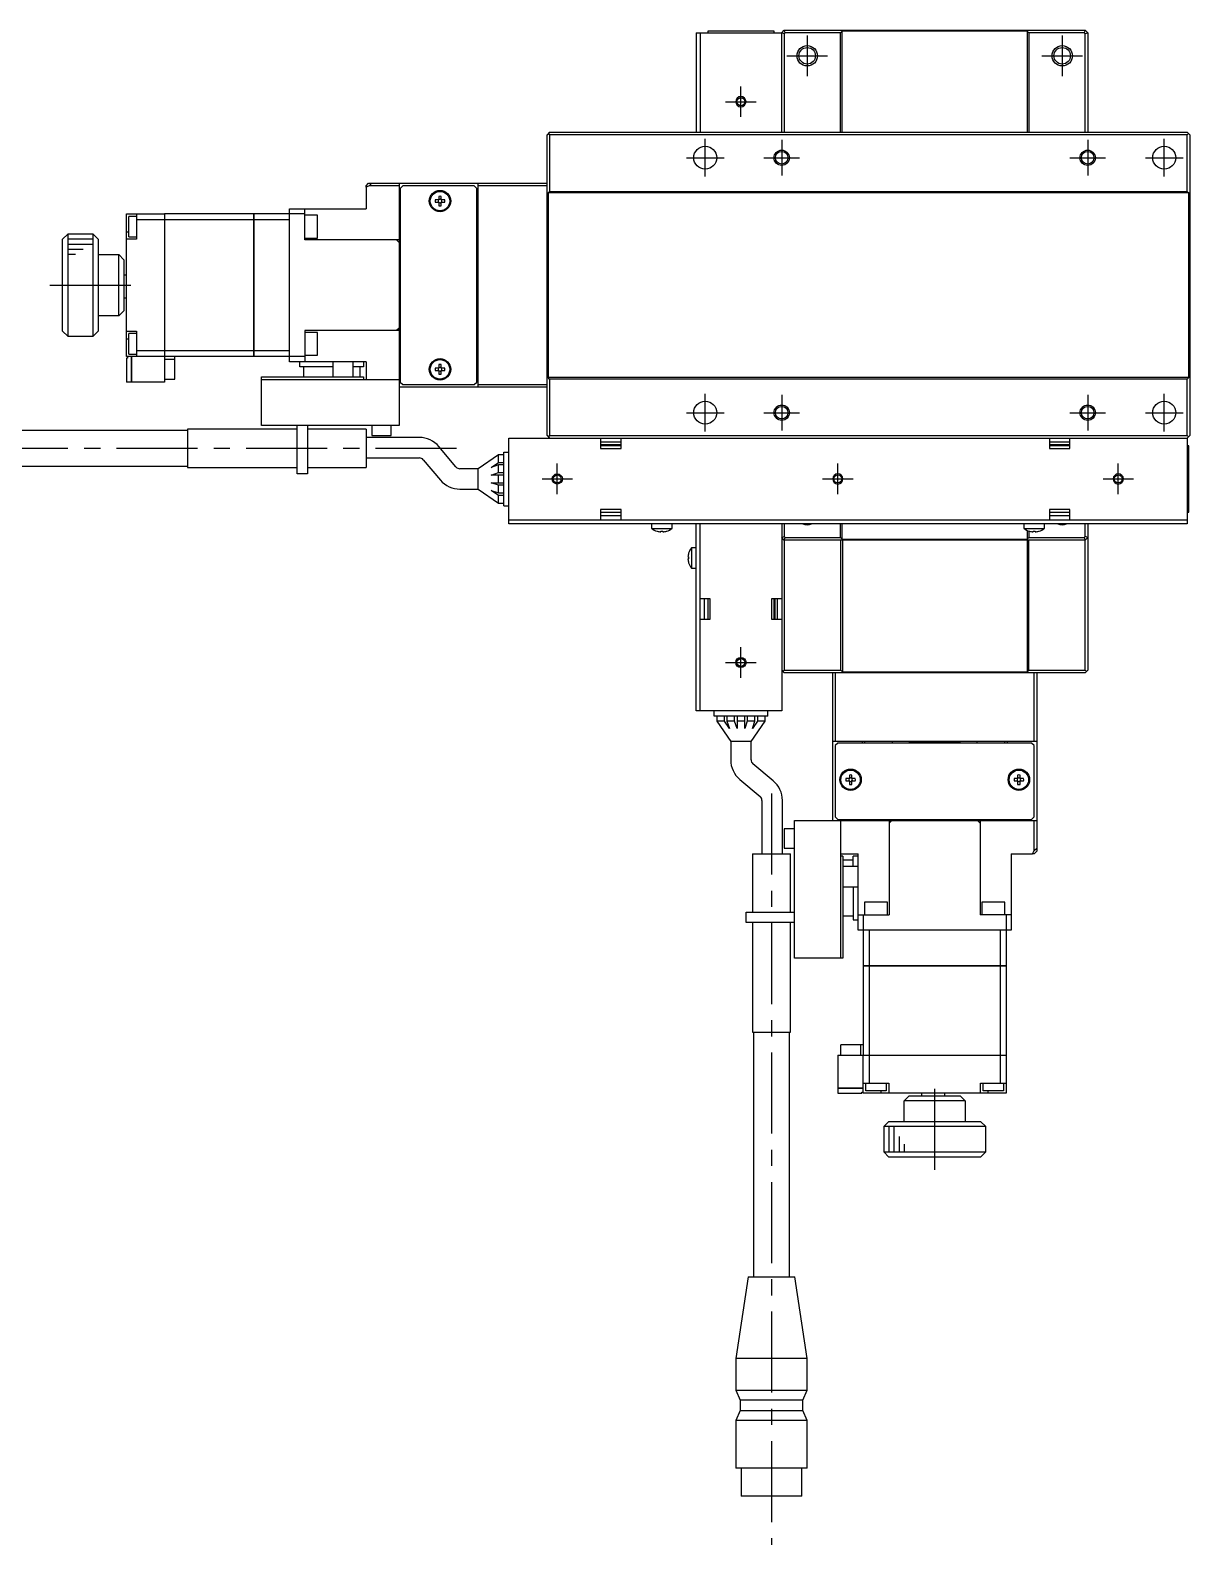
# Model space of a CAD drawing. Extents: x -2 to 850, y -8 to 499.
# Drawn here: x 623.1 to 850.4, y 79.8 to 376.9 of the extents above; entities that cross this region are included whole.
import ezdxf

# ---------------------------------------------------------------- set-up
doc = ezdxf.new("R2010")
doc.units = 0
doc.header["$LTSCALE"] = 0.5
doc.linetypes.add('CENTER', pattern=[50.8, 31.75, -6.35, 6.35, -6.35])
for name, color, linetype in [('MSM_CENTER', 1, 'CENTER'), ('MSM_CONTINUOUS', 7, 'CONTINUOUS'), ('MSM_NARROW', 5, 'CONTINUOUS')]:
    doc.layers.add(name, color=color, linetype=linetype)

msp = doc.modelspace()

# ---------------------------------------------------------------- linework, layer by layer
at = {"layer": 'MSM_CENTER'}
for p, q in [((775.45, 375.86), (775.45, 367.86)), ((825.45, 375.86), (825.45, 367.86)), ((771.45, 371.86), (779.45, 371.86)), ((821.45, 371.86), (829.45, 371.86)), ((762.45, 359.86), (762.45, 365.86)), ((759.45, 362.86), (765.45, 362.86)), ((755.45, 348.16), (755.45, 355.56)), ((770.45, 355.36), (770.45, 348.36)), ((830.45, 355.36), (830.45, 348.36)), ((845.45, 348.16), (845.45, 355.56)), ((751.75, 351.86), (759.15, 351.86)), ((766.95, 351.86), (773.95, 351.86)), ((826.95, 351.86), (833.95, 351.86)), ((841.75, 351.86), (849.15, 351.86)), ((626.95, 326.86), (644.95, 326.86)), ((755.45, 298.16), (755.45, 305.56)), ((770.45, 305.36), (770.45, 298.36)), ((830.45, 305.36), (830.45, 298.36)), ((845.45, 298.16), (845.45, 305.56)), ((751.75, 301.86), (759.15, 301.86)), ((766.95, 301.86), (773.95, 301.86)), ((826.95, 301.86), (833.95, 301.86)), ((841.75, 301.86), (849.15, 301.86)), ((706.7, 294.86), (546.7, 294.86)), ((726.45, 285.86), (726.45, 291.86)), ((781.45, 285.86), (781.45, 291.86)), ((836.45, 285.86), (836.45, 291.86)), ((723.45, 288.86), (729.45, 288.86)), ((778.45, 288.86), (784.45, 288.86)), ((833.45, 288.86), (839.45, 288.86)), ((762.45, 249.86), (762.45, 255.86)), ((759.45, 252.86), (765.45, 252.86)), ((768.45, 227.14), (768.45, 79.82)), ((800.45, 153.36), (800.45, 171.36))]:
    msp.add_line(p, q, dxfattribs=at)
at = {"layer": 'MSM_CONTINUOUS'}
for p, q in [((753.65, 376.36), (770.45, 376.36)), ((753.65, 376.36), (753.65, 356.86)), ((754.45, 376.36), (754.45, 356.86)), ((755.95, 376.66), (755.95, 376.36)), ((768.95, 376.66), (755.95, 376.66)), ((768.95, 376.36), (768.95, 376.66)), ((770.45, 376.36), (770.95, 376.86)), ((770.45, 356.86), (770.45, 376.36)), ((770.95, 376.15), (770.45, 376.36)), ((771.15, 376.36), (770.95, 376.86)), ((770.95, 376.86), (829.95, 376.86)), ((771.15, 376.36), (770.95, 376.15)), ((770.95, 376.15), (770.95, 356.86)), ((782, 376.36), (771.15, 376.36)), ((782, 376.36), (782.3, 376.66)), ((782, 356.86), (782, 376.36)), ((818.6, 376.66), (782.3, 376.66)), ((782.3, 356.86), (782.3, 376.66)), ((818.6, 376.66), (818.6, 356.86)), ((818.6, 376.66), (818.9, 376.36)), ((818.9, 376.36), (818.9, 356.86)), ((829.74, 376.36), (818.9, 376.36)), ((829.95, 376.86), (829.74, 376.36)), ((829.95, 376.15), (829.74, 376.36)), ((829.95, 376.86), (830.45, 376.36)), ((830.45, 376.36), (829.95, 376.15)), ((829.95, 356.86), (829.95, 376.15)), ((830.45, 376.36), (830.45, 356.86)), ((724.95, 356.86), (724.45, 356.36)), ((724.7, 356.61), (724.95, 356.36)), ((724.95, 356.86), (849.95, 356.86)), ((850.45, 356.36), (849.95, 356.86)), ((849.95, 356.36), (850.2, 356.61)), ((724.45, 297.36), (724.45, 356.36)), ((724.95, 356.36), (724.95, 345.26)), ((849.95, 356.36), (724.95, 356.36)), ((849.95, 345.26), (849.95, 356.36)), ((850.45, 356.36), (850.45, 297.36)), ((688.95, 346.36), (689.45, 346.86)), ((689.56, 346.36), (688.95, 346.06)), ((688.95, 346.06), (688.95, 346.36)), ((688.95, 346.06), (688.95, 341.86)), ((689.45, 346.86), (724.45, 346.86)), ((690.06, 346.86), (689.56, 346.36)), ((695.45, 346.36), (689.56, 346.36)), ((695.45, 346.86), (695.45, 299.36)), ((696.15, 346.36), (695.65, 345.86)), ((695.65, 345.86), (695.65, 307.86)), ((710.15, 346.36), (696.15, 346.36)), ((710.65, 345.86), (710.15, 346.36)), ((710.65, 307.86), (710.65, 345.86)), ((710.95, 306.86), (710.95, 346.86)), ((724.45, 346.36), (710.95, 346.36)), ((724.65, 344.96), (724.95, 345.26)), ((724.65, 344.96), (724.65, 308.76)), ((850.25, 344.96), (724.65, 344.96)), ((724.95, 345.26), (849.95, 345.26)), ((849.95, 345.26), (850.25, 344.96)), ((850.25, 308.76), (850.25, 344.96)), ((673.95, 341.86), (688.95, 341.86)), ((673.95, 311.86), (673.95, 341.86)), ((676.95, 335.76), (676.95, 341.86)), ((703.21, 343.6), (702.53, 343.6)), ((702.53, 343.12), (703.21, 343.12)), ((703.21, 344.28), (703.21, 343.6)), ((703.21, 343.12), (703.21, 342.44)), ((703.69, 343.6), (703.69, 344.28)), ((704.37, 343.6), (703.69, 343.6)), ((703.69, 342.44), (703.69, 343.12)), ((703.69, 343.12), (704.37, 343.12)), ((641.95, 312.86), (641.95, 340.86)), ((641.95, 340.86), (649.45, 340.86)), ((642.45, 336.36), (642.45, 340.36)), ((643.95, 340.36), (642.45, 340.36)), ((643.95, 340.86), (643.95, 335.86)), ((649.45, 339.71), (643.95, 339.71)), ((649.45, 340.86), (649.45, 307.86)), ((649.45, 340.85), (649.46, 340.85)), ((649.45, 339.7), (649.46, 339.7)), ((666.95, 340.86), (649.46, 340.86)), ((649.46, 340.86), (649.46, 308.86)), ((666.95, 339.71), (649.46, 339.71)), ((666.95, 312.86), (666.95, 340.86)), ((666.95, 340.85), (666.96, 340.85)), ((666.95, 339.7), (666.96, 339.7)), ((666.96, 340.86), (666.96, 312.86)), ((676.95, 340.86), (666.96, 340.86)), ((673.95, 339.71), (666.96, 339.71)), ((679.45, 340.61), (676.95, 340.61)), ((679.45, 336.11), (679.45, 340.61)), ((695.65, 341.11), (695.45, 341.11)), ((710.95, 341.11), (710.65, 341.11)), ((710.95, 340.61), (710.65, 340.61)), ((630.45, 336.86), (629.45, 335.86)), ((629.45, 317.86), (629.45, 335.86)), ((630.45, 336.86), (630.45, 316.86)), ((635.45, 336.86), (630.45, 336.86)), ((635.45, 316.86), (635.45, 336.86)), ((636.45, 335.86), (635.45, 336.86)), ((636.45, 335.86), (636.45, 317.86)), ((641.95, 337.36), (642.45, 337.36)), ((643.95, 335.86), (641.95, 335.86)), ((642.45, 336.36), (643.95, 336.36)), ((676.95, 336.11), (679.45, 336.11)), ((695.45, 335.76), (676.95, 335.76)), ((694.95, 335.76), (695.45, 335.26)), ((695.65, 336.86), (695.45, 336.86)), ((695.65, 335.86), (695.45, 335.86)), ((636.45, 332.86), (640.45, 332.86)), ((641.45, 331.86), (640.45, 332.86)), ((640.45, 320.86), (640.45, 332.86)), ((695.65, 334.36), (695.45, 334.36)), ((710.65, 335.11), (710.95, 335.11)), ((641.45, 331.86), (641.45, 321.86)), ((710.75, 331.86), (710.65, 331.86)), ((710.75, 321.86), (710.75, 331.86)), ((710.95, 331.66), (710.75, 331.86)), ((641.95, 328.86), (641.45, 328.86)), ((641.45, 324.36), (641.95, 324.36)), ((640.45, 320.86), (636.45, 320.86)), ((640.45, 320.86), (641.45, 321.86)), ((710.65, 321.86), (710.75, 321.86)), ((710.75, 321.86), (710.95, 322.06)), ((629.45, 317.86), (630.45, 316.86)), ((635.45, 316.86), (636.45, 317.86)), ((641.95, 317.86), (643.95, 317.86)), ((643.95, 317.86), (643.95, 312.86)), ((695.45, 317.96), (676.95, 317.96)), ((676.95, 317.96), (676.95, 311.86)), ((695.45, 318.46), (694.95, 317.96)), ((695.45, 319.36), (695.65, 319.36)), ((695.65, 317.86), (695.45, 317.86)), ((710.95, 318.61), (710.65, 318.61)), ((630.45, 316.86), (635.45, 316.86)), ((641.95, 316.36), (642.45, 316.36)), ((642.45, 313.36), (642.45, 317.36)), ((643.95, 317.36), (642.45, 317.36)), ((679.45, 317.61), (676.95, 317.61)), ((679.45, 313.11), (679.45, 317.61)), ((695.45, 316.86), (695.65, 316.86)), ((649.45, 312.86), (641.95, 312.86)), ((642.15, 312.56), (641.95, 312.56)), ((641.95, 312.56), (641.95, 307.86)), ((642.15, 312.86), (642.15, 312.56)), ((642.45, 313.36), (643.95, 313.36)), ((642.95, 307.86), (642.95, 312.86)), ((642.96, 312.86), (642.96, 307.86)), ((649.45, 314.02), (643.95, 314.02)), ((649.45, 314.02), (649.46, 314.02)), ((649.45, 312.87), (649.46, 312.87)), ((666.95, 314.02), (649.46, 314.02)), ((666.95, 312.86), (649.46, 312.86)), ((649.46, 312.36), (651.45, 312.36)), ((651.45, 308.46), (651.45, 312.86)), ((666.95, 314.02), (666.96, 314.02)), ((666.95, 312.87), (666.96, 312.87)), ((673.95, 314.02), (666.96, 314.02)), ((676.95, 312.86), (666.96, 312.86)), ((676.95, 313.11), (679.45, 313.11)), ((695.45, 312.61), (695.65, 312.61)), ((710.65, 313.11), (710.95, 313.11)), ((710.65, 312.61), (710.95, 312.61)), ((688.95, 311.86), (673.95, 311.86)), ((675.95, 310.86), (675.95, 311.86)), ((682.45, 310.86), (675.95, 310.86)), ((676.7, 310.86), (676.7, 308.86)), ((682.45, 311.86), (682.45, 308.86)), ((686.45, 308.86), (686.45, 311.86)), ((688.45, 310.86), (686.45, 310.86)), ((687.7, 310.86), (687.7, 308.86)), ((688.45, 311.86), (688.45, 310.86)), ((688.95, 311.86), (688.95, 308.36)), ((703.21, 310.6), (702.53, 310.6)), ((702.53, 310.12), (703.21, 310.12)), ((703.21, 311.28), (703.21, 310.6)), ((703.21, 310.12), (703.21, 309.44)), ((703.69, 310.6), (703.69, 311.28)), ((704.37, 310.6), (703.69, 310.6)), ((703.69, 309.44), (703.69, 310.12)), ((703.69, 310.12), (704.37, 310.12)), ((642.95, 307.86), (641.95, 307.86)), ((642.95, 307.87), (642.96, 307.87)), ((649.45, 307.86), (642.96, 307.86)), ((649.46, 308.86), (649.45, 308.86)), ((649.45, 308.46), (651.45, 308.46)), ((668.45, 308.86), (688.45, 308.86)), ((668.45, 299.36), (668.45, 308.86)), ((668.45, 308.36), (695.45, 308.36)), ((688.45, 308.86), (688.45, 308.36)), ((724.45, 306.86), (695.45, 306.86)), ((695.65, 307.86), (696.15, 307.36)), ((696.15, 307.36), (710.15, 307.36)), ((710.15, 307.36), (710.65, 307.86)), ((710.95, 307.36), (724.45, 307.36)), ((724.95, 308.46), (724.65, 308.76)), ((850.25, 308.76), (724.65, 308.76)), ((724.95, 308.46), (724.95, 297.36)), ((849.95, 308.46), (724.95, 308.46)), ((850.25, 308.76), (849.95, 308.46)), ((849.95, 297.36), (849.95, 308.46)), ((653.95, 298.36), (605.95, 298.36)), ((653.95, 298.61), (653.95, 291.11)), ((675.45, 298.61), (653.95, 298.61)), ((695.45, 299.36), (668.45, 299.36)), ((675.45, 289.86), (675.45, 299.36)), ((677.45, 299.36), (677.45, 289.86)), ((688.95, 298.61), (677.45, 298.61)), ((688.95, 298.61), (688.95, 291.11)), ((690.05, 299.36), (690.05, 297.36)), ((690.05, 297.36), (693.85, 297.36)), ((693.85, 297.36), (693.85, 299.36)), ((724.45, 297.36), (724.95, 296.86)), ((724.95, 297.36), (724.7, 297.11)), ((724.95, 297.36), (849.95, 297.36)), ((849.95, 296.86), (850.45, 297.36)), ((850.2, 297.11), (849.95, 297.36)), ((699.41, 296.99), (688.95, 296.99)), ((706.58, 291.22), (703.24, 295.2)), ((715.95, 283.61), (715.95, 294.11)), ((715.95, 294.11), (716.95, 294.11)), ((716.95, 280.06), (716.95, 296.86)), ((716.95, 296.86), (849.95, 296.86)), ((734.95, 296.86), (734.95, 294.86)), ((738.95, 296.06), (734.95, 296.06)), ((738.95, 295.56), (734.95, 295.56)), ((738.95, 295.36), (734.95, 295.36)), ((734.95, 294.86), (738.95, 294.86)), ((738.95, 294.86), (738.95, 296.86)), ((822.95, 296.86), (822.95, 294.86)), ((826.95, 296.06), (822.95, 296.06)), ((826.95, 295.56), (822.95, 295.56)), ((826.95, 295.36), (822.95, 295.36)), ((822.95, 294.86), (826.95, 294.86)), ((826.95, 294.86), (826.95, 296.86)), ((849.95, 296.86), (849.95, 280.06)), ((850.25, 295.36), (849.95, 295.36)), ((850.25, 282.36), (850.25, 295.36)), ((605.95, 291.36), (653.95, 291.36)), ((653.95, 291.11), (675.45, 291.11)), ((677.45, 291.11), (688.95, 291.11)), ((688.95, 292.99), (699.41, 292.99)), ((700.17, 292.63), (703.52, 288.65)), ((714.95, 293.61), (710.95, 290.86)), ((713.49, 291.11), (714.95, 292.11)), ((714.95, 291.61), (713.49, 291.11)), ((714.95, 292.11), (714.95, 293.61)), ((715.95, 293.61), (714.95, 293.61)), ((714.95, 292.11), (715.95, 292.11)), ((714.95, 290.11), (714.95, 291.61)), ((715.95, 291.61), (714.95, 291.61)), ((677.45, 289.86), (675.45, 289.86)), ((710.95, 290.86), (707.35, 290.86)), ((710.95, 286.86), (710.95, 290.86)), ((713.49, 289.61), (714.95, 290.11)), ((715.95, 289.61), (713.49, 289.61)), ((714.95, 290.11), (715.95, 290.11)), ((714.95, 288.11), (714.95, 289.61)), ((707.35, 286.86), (710.95, 286.86)), ((710.95, 286.86), (714.95, 284.11)), ((713.49, 288.11), (715.95, 288.11)), ((714.95, 287.61), (713.49, 288.11)), ((713.49, 286.61), (714.95, 286.11)), ((714.95, 285.61), (713.49, 286.61)), ((714.95, 286.11), (714.95, 287.61)), ((715.95, 287.61), (714.95, 287.61)), ((714.95, 286.11), (715.95, 286.11)), ((714.95, 284.11), (714.95, 285.61)), ((715.95, 285.61), (714.95, 285.61)), ((714.95, 284.11), (715.95, 284.11)), ((715.95, 283.61), (716.95, 283.61)), ((734.95, 282.86), (734.95, 280.86)), ((738.95, 282.86), (734.95, 282.86)), ((734.95, 282.36), (738.95, 282.36)), ((738.95, 280.86), (738.95, 282.86)), ((826.95, 282.86), (822.95, 282.86)), ((822.95, 282.86), (822.95, 280.86)), ((822.95, 282.36), (826.95, 282.36)), ((826.95, 280.86), (826.95, 282.86)), ((849.95, 282.36), (850.25, 282.36)), ((716.95, 280.86), (849.95, 280.86)), ((849.95, 280.06), (716.95, 280.06)), ((734.95, 281.66), (738.95, 281.66)), ((744.95, 280.06), (744.95, 279.16)), ((748.95, 279.16), (748.95, 280.06)), ((753.65, 243.36), (753.65, 280.06)), ((754.45, 243.36), (754.45, 280.06)), ((770.45, 280.06), (770.45, 243.36)), ((770.95, 280.06), (770.95, 277.57)), ((782, 277.36), (782, 280.06)), ((782.3, 277.06), (782.3, 280.06)), ((817.95, 280.06), (817.95, 279.16)), ((821.95, 279.16), (821.95, 280.06)), ((822.95, 281.66), (826.95, 281.66)), ((829.95, 277.57), (829.95, 280.06)), ((830.45, 280.06), (830.45, 251.36)), ((744.95, 279.16), (748.95, 279.16)), ((746, 278.61), (746.02, 278.61)), ((746.75, 278.61), (747.15, 278.61)), ((746.75, 278.47), (746.75, 278.61)), ((747.15, 278.61), (747.15, 278.47)), ((747.88, 278.61), (747.9, 278.61)), ((770.45, 277.36), (770.95, 277.57)), ((770.95, 276.86), (770.45, 277.36)), ((770.95, 277.57), (771.15, 277.36)), ((770.95, 276.86), (771.15, 277.36)), ((829.95, 276.86), (770.95, 276.86)), ((770.95, 276.86), (770.95, 251.36)), ((771.15, 277.36), (782, 277.36)), ((782.3, 277.06), (782, 277.36)), ((782.05, 251.36), (782.05, 276.86)), ((782.3, 277.06), (818.6, 277.06)), ((782.35, 276.86), (782.35, 251.06)), ((817.95, 279.16), (821.95, 279.16)), ((818.55, 276.86), (818.55, 251.06)), ((818.6, 278.76), (818.6, 277.06)), ((818.9, 277.36), (818.6, 277.06)), ((818.85, 276.86), (818.85, 251.36)), ((818.9, 278.64), (818.9, 277.36)), ((818.9, 277.36), (829.74, 277.36)), ((819, 278.61), (819.02, 278.61)), ((819.75, 278.61), (820.15, 278.61)), ((819.75, 278.47), (819.75, 278.61)), ((820.15, 278.61), (820.15, 278.47)), ((820.88, 278.61), (820.9, 278.61)), ((829.74, 277.36), (829.95, 277.57)), ((829.74, 277.36), (829.95, 276.86)), ((830.45, 277.36), (829.95, 277.57)), ((830.45, 277.36), (829.95, 276.86)), ((829.95, 251.36), (829.95, 276.86)), ((752.06, 273.56), (752.19, 273.56)), ((752.19, 274.31), (752.19, 274.29)), ((752.19, 273.56), (752.19, 273.16)), ((752.75, 275.36), (752.75, 271.36)), ((753.65, 275.36), (752.75, 275.36)), ((752.19, 273.16), (752.06, 273.16)), ((752.19, 272.43), (752.19, 272.41)), ((752.75, 271.36), (753.65, 271.36)), ((756.45, 265.36), (754.45, 265.36)), ((755.25, 265.36), (755.25, 261.36)), ((755.95, 265.36), (755.95, 261.36)), ((756.45, 261.36), (756.45, 265.36)), ((770.45, 265.36), (768.45, 265.36)), ((768.45, 265.36), (768.45, 261.36)), ((768.95, 261.36), (768.95, 265.36)), ((769.15, 261.36), (769.15, 265.36)), ((769.65, 261.36), (769.65, 265.36)), ((754.45, 261.36), (756.45, 261.36)), ((768.45, 261.36), (770.45, 261.36)), ((770.45, 251.36), (770.95, 250.86)), ((770.7, 251.11), (770.95, 251.36)), ((770.95, 251.36), (782.05, 251.36)), ((829.95, 250.86), (770.95, 250.86)), ((780.45, 221.86), (780.45, 250.86)), ((780.95, 250.86), (780.95, 237.36)), ((782.35, 251.06), (782.05, 251.36)), ((782.35, 251.06), (818.55, 251.06)), ((818.85, 251.36), (818.55, 251.06)), ((818.85, 251.36), (829.95, 251.36)), ((819.95, 237.36), (819.95, 250.86)), ((820.45, 250.86), (820.45, 215.86)), ((829.95, 251.36), (830.2, 251.11)), ((829.95, 250.86), (830.45, 251.36)), ((770.45, 243.36), (753.65, 243.36)), ((757.2, 242.36), (757.2, 243.36)), ((767.7, 242.36), (757.2, 242.36)), ((757.7, 242.36), (757.7, 241.36)), ((759.2, 241.36), (757.7, 241.36)), ((757.7, 241.36), (760.45, 237.36)), ((759.2, 241.36), (759.2, 242.36)), ((760.2, 239.91), (759.2, 241.36)), ((759.7, 242.36), (759.7, 241.36)), ((761.2, 241.36), (759.7, 241.36)), ((759.7, 241.36), (760.2, 239.91)), ((761.2, 241.36), (761.2, 242.36)), ((761.7, 239.91), (761.2, 241.36)), ((761.7, 242.36), (761.7, 239.91)), ((763.2, 241.36), (761.7, 241.36)), ((763.2, 239.91), (763.2, 242.36)), ((763.7, 241.36), (763.2, 239.91)), ((763.7, 242.36), (763.7, 241.36)), ((765.2, 241.36), (763.7, 241.36)), ((764.45, 237.36), (767.2, 241.36)), ((764.7, 239.91), (765.2, 241.36)), ((765.7, 241.36), (764.7, 239.91)), ((765.2, 241.36), (765.2, 242.36)), ((765.7, 242.36), (765.7, 241.36)), ((767.2, 241.36), (765.7, 241.36)), ((767.2, 241.36), (767.2, 242.36)), ((767.7, 242.36), (767.7, 243.36)), ((764.45, 237.36), (760.45, 237.36)), ((760.45, 237.36), (760.45, 233.76)), ((764.45, 233.76), (764.45, 237.36)), ((820.45, 237.36), (780.45, 237.36)), ((781.45, 237.06), (780.95, 236.56)), ((780.95, 236.56), (780.95, 222.56)), ((819.45, 237.06), (781.45, 237.06)), ((786.2, 237.36), (786.2, 237.06)), ((786.7, 237.36), (786.7, 237.06)), ((792.2, 237.06), (792.2, 237.36)), ((795.65, 237.36), (795.45, 237.16)), ((805.45, 237.16), (795.45, 237.16)), ((795.45, 237.16), (795.45, 237.06)), ((805.45, 237.16), (805.25, 237.36)), ((805.45, 237.06), (805.45, 237.16)), ((808.7, 237.36), (808.7, 237.06)), ((814.2, 237.06), (814.2, 237.36)), ((814.7, 237.06), (814.7, 237.36)), ((819.95, 236.56), (819.45, 237.06)), ((819.95, 222.56), (819.95, 236.56)), ((768.79, 229.65), (764.8, 232.99)), ((762.23, 229.93), (766.22, 226.59)), ((783.71, 230.1), (783.03, 230.1)), ((783.03, 229.62), (783.71, 229.62)), ((783.71, 230.78), (783.71, 230.1)), ((783.71, 229.62), (783.71, 228.94)), ((784.19, 230.1), (784.19, 230.78)), ((784.87, 230.1), (784.19, 230.1)), ((784.19, 229.62), (784.87, 229.62)), ((784.19, 228.94), (784.19, 229.62)), ((816.71, 230.1), (816.03, 230.1)), ((816.03, 229.62), (816.71, 229.62)), ((816.71, 230.78), (816.71, 230.1)), ((816.71, 229.62), (816.71, 228.94)), ((817.19, 230.1), (817.19, 230.78)), ((817.87, 230.1), (817.19, 230.1)), ((817.19, 228.94), (817.19, 229.62)), ((817.19, 229.62), (817.87, 229.62)), ((766.58, 225.82), (766.58, 215.36)), ((770.58, 215.36), (770.58, 225.82)), ((770.95, 220.26), (770.95, 216.46)), ((772.95, 220.26), (770.95, 220.26)), ((772.95, 194.86), (772.95, 221.86)), ((772.95, 221.86), (820.45, 221.86)), ((780.95, 222.56), (781.45, 222.06)), ((781.45, 222.06), (819.45, 222.06)), ((781.95, 221.86), (781.95, 194.86)), ((786.2, 222.06), (786.2, 221.86)), ((790.45, 222.06), (790.45, 221.86)), ((791.45, 222.06), (791.45, 221.86)), ((791.55, 221.86), (791.55, 203.36)), ((791.55, 221.36), (792.05, 221.86)), ((792.95, 222.06), (792.95, 221.86)), ((807.95, 221.86), (807.95, 222.06)), ((808.85, 221.86), (809.35, 221.36)), ((809.35, 221.86), (809.35, 203.36)), ((809.45, 222.06), (809.45, 221.86)), ((810.45, 221.86), (810.45, 222.06)), ((814.7, 221.86), (814.7, 222.06)), ((819.45, 222.06), (819.95, 222.56)), ((819.95, 215.97), (819.95, 221.86)), ((764.7, 215.36), (772.2, 215.36)), ((764.7, 215.36), (764.7, 203.86)), ((770.95, 216.46), (772.95, 216.46)), ((772.2, 203.86), (772.2, 215.36)), ((781.95, 215.36), (785.45, 215.36)), ((782.45, 214.86), (781.95, 214.86)), ((782.45, 214.86), (782.45, 194.86)), ((784.45, 214.11), (782.45, 214.11)), ((784.45, 212.86), (784.45, 214.86)), ((785.45, 214.86), (784.45, 214.86)), ((785.45, 200.36), (785.45, 215.36)), ((815.45, 215.36), (815.45, 200.36)), ((815.45, 215.36), (819.64, 215.36)), ((819.64, 215.36), (819.95, 215.97)), ((819.95, 215.36), (819.64, 215.36)), ((819.95, 215.97), (820.45, 216.47)), ((820.45, 215.86), (819.95, 215.36)), ((785.45, 212.86), (782.45, 212.86)), ((782.45, 208.86), (785.45, 208.86)), ((784.45, 208.86), (784.45, 202.36)), ((791.2, 205.86), (786.7, 205.86)), ((786.7, 205.86), (786.7, 203.36)), ((791.2, 203.36), (791.2, 205.86)), ((814.2, 205.86), (809.7, 205.86)), ((809.7, 205.86), (809.7, 203.36)), ((814.2, 203.36), (814.2, 205.86)), ((763.45, 201.86), (763.45, 203.86)), ((763.45, 203.86), (772.95, 203.86)), ((784.45, 203.11), (782.45, 203.11)), ((784.45, 202.36), (785.45, 202.36)), ((785.45, 203.36), (791.55, 203.36)), ((786.45, 203.36), (786.45, 193.37)), ((815.45, 203.36), (809.35, 203.36)), ((814.45, 203.36), (814.45, 193.37)), ((772.95, 201.86), (763.45, 201.86)), ((764.7, 201.86), (764.7, 180.36)), ((772.2, 180.36), (772.2, 201.86)), ((815.45, 200.36), (785.45, 200.36)), ((787.6, 200.36), (787.6, 193.37)), ((813.29, 200.36), (813.29, 193.37)), ((782.45, 194.86), (772.95, 194.86)), ((786.45, 193.37), (814.45, 193.37)), ((786.45, 193.36), (786.45, 175.87)), ((814.45, 193.36), (786.45, 193.36)), ((786.46, 193.36), (786.46, 193.37)), ((787.6, 193.36), (787.6, 175.87)), ((787.61, 193.36), (787.61, 193.37)), ((813.29, 193.36), (813.29, 193.37)), ((813.29, 193.36), (813.29, 175.87)), ((814.44, 193.36), (814.44, 193.37)), ((814.45, 193.36), (814.45, 175.87)), ((764.7, 180.36), (772.2, 180.36)), ((764.95, 180.36), (764.95, 132.36)), ((771.95, 132.36), (771.95, 180.36)), ((781.45, 175.86), (781.45, 169.37)), ((781.45, 175.86), (814.45, 175.86)), ((782.05, 175.86), (782.05, 177.86)), ((786.45, 177.86), (782.05, 177.86)), ((782.45, 175.86), (782.45, 175.87)), ((782.45, 175.87), (814.45, 175.87)), ((785.95, 175.87), (785.95, 177.86)), ((786.45, 168.36), (786.45, 175.86)), ((786.46, 175.86), (786.46, 175.87)), ((787.6, 175.86), (787.6, 170.36)), ((787.61, 175.86), (787.61, 175.87)), ((813.29, 175.86), (813.29, 175.87)), ((813.29, 175.86), (813.29, 170.36)), ((814.44, 175.86), (814.44, 175.87)), ((814.45, 175.86), (814.45, 168.36)), ((781.45, 169.37), (786.45, 169.37)), ((781.45, 169.36), (781.45, 168.36)), ((786.45, 169.36), (781.45, 169.36)), ((781.46, 169.36), (781.46, 169.37)), ((786.45, 170.36), (791.45, 170.36)), ((786.95, 168.86), (786.95, 170.36)), ((790.95, 170.36), (790.95, 168.86)), ((791.45, 170.36), (791.45, 168.36)), ((809.45, 168.36), (809.45, 170.36)), ((809.45, 170.36), (814.45, 170.36)), ((809.95, 168.86), (809.95, 170.36)), ((813.95, 170.36), (813.95, 168.86)), ((781.45, 168.36), (786.15, 168.36)), ((786.15, 168.56), (786.45, 168.56)), ((786.15, 168.36), (786.15, 168.56)), ((814.45, 168.36), (786.45, 168.36)), ((790.95, 168.86), (786.95, 168.86)), ((789.95, 168.36), (789.95, 168.86)), ((795.45, 167.86), (794.45, 166.86)), ((794.45, 162.86), (794.45, 166.86)), ((806.45, 166.86), (794.45, 166.86)), ((795.45, 167.86), (805.45, 167.86)), ((797.95, 167.86), (797.95, 168.36)), ((802.45, 167.86), (802.45, 168.36)), ((806.45, 166.86), (805.45, 167.86)), ((806.45, 166.86), (806.45, 162.86)), ((813.95, 168.86), (809.95, 168.86)), ((810.95, 168.36), (810.95, 168.86)), ((791.45, 162.86), (790.45, 161.86)), ((810.45, 161.86), (790.45, 161.86)), ((790.45, 161.86), (790.45, 156.86)), ((791.45, 162.86), (809.45, 162.86)), ((810.45, 161.86), (809.45, 162.86)), ((810.45, 156.86), (810.45, 161.86)), ((790.45, 156.86), (810.45, 156.86)), ((790.45, 156.86), (791.45, 155.86)), ((809.45, 155.86), (791.45, 155.86)), ((809.45, 155.86), (810.45, 156.86)), ((763.88, 132.36), (761.45, 116.36)), ((763.88, 132.36), (773.02, 132.36)), ((775.45, 116.36), (773.02, 132.36)), ((775.45, 116.36), (761.45, 116.36)), ((761.45, 116.36), (761.45, 110.16)), ((775.45, 110.16), (775.45, 116.36)), ((761.45, 110.16), (775.45, 110.16)), ((761.45, 110.16), (762.3, 108.16)), ((774.6, 108.16), (775.45, 110.16)), ((774.6, 108.16), (762.3, 108.16)), ((762.3, 108.16), (762.3, 106.16)), ((774.6, 106.16), (774.6, 108.16)), ((762.3, 106.16), (761.45, 104.16)), ((775.45, 104.16), (761.45, 104.16)), ((761.45, 104.16), (761.45, 94.86)), ((762.3, 106.16), (774.6, 106.16)), ((775.45, 104.16), (774.6, 106.16)), ((775.45, 94.86), (775.45, 104.16)), ((775.45, 94.86), (761.45, 94.86)), ((762.5, 94.86), (762.5, 89.36)), ((774.4, 89.36), (774.4, 94.86)), ((774.4, 89.36), (762.5, 89.36))]:
    msp.add_line(p, q, dxfattribs=at)
for centre, radius in [((775.45, 371.86), 1.62), ((825.45, 371.86), 1.62), ((762.45, 362.86), 0.783), ((755.45, 351.86), 2.25), ((845.45, 351.86), 2.25), ((770.45, 351.86), 1.23), ((830.45, 351.86), 1.23), ((703.45, 343.36), 2.1), ((703.45, 343.36), 1.9), ((703.45, 310.36), 2.1), ((703.45, 310.36), 1.9), ((755.45, 301.86), 2.25), ((770.45, 301.86), 1.23), ((830.45, 301.86), 1.23), ((845.45, 301.86), 2.25), ((726.45, 288.86), 0.783), ((781.45, 288.86), 0.783), ((836.45, 288.86), 0.783), ((762.45, 252.86), 0.783), ((783.95, 229.86), 2.1), ((783.95, 229.86), 1.9), ((816.95, 229.86), 2.1), ((816.95, 229.86), 1.9)]:
    msp.add_circle(centre, radius, dxfattribs=at)
for centre, radius, start, end in [((703.45, 343.36), 0.95, 165.3667, 194.6333), ((703.45, 343.36), 0.365, 138.8496, 221.1504), ((703.45, 343.36), 0.95, 75.3667, 104.6333), ((703.45, 343.36), 0.365, 48.8496, 131.1504), ((703.45, 343.36), 0.365, 228.8496, 311.1504), ((703.45, 343.36), 0.95, 255.3667, 284.6333), ((703.45, 343.36), 0.365, 318.8496, 41.1504), ((703.45, 343.36), 0.95, 345.3667, 14.6333), ((703.45, 310.36), 0.95, 165.3667, 194.6333), ((703.45, 310.36), 0.365, 138.8496, 221.1504), ((703.45, 310.36), 0.95, 75.3667, 104.6333), ((703.45, 310.36), 0.365, 48.8496, 131.1504), ((703.45, 310.36), 0.365, 228.8496, 311.1504), ((703.45, 310.36), 0.95, 255.3667, 284.6333), ((703.45, 310.36), 0.365, 318.8496, 41.1504), ((703.45, 310.36), 0.95, 345.3667, 14.6333), ((699.41, 291.99), 5, 40, 90), ((699.41, 291.99), 1, 40, 90), ((707.35, 291.86), 1, 220, 270), ((707.35, 291.86), 5, 220, 270), ((746.95, 281.66), 3.2, 231.3178, 252.73), ((746.95, 281.66), 3.19, 253.0947, 266.4097), ((746.95, 281.66), 3.19, 273.5904, 286.9053), ((746.95, 281.66), 3.2, 287.27, 308.6822), ((819.95, 281.66), 3.2, 231.3178, 252.73), ((819.95, 281.66), 3.19, 253.0947, 266.4097), ((819.95, 281.66), 3.19, 273.5904, 286.9053), ((819.95, 281.66), 3.2, 287.27, 308.6822), ((755.25, 273.36), 3.19, 163.0947, 176.4097), ((755.25, 273.36), 3.2, 141.3178, 162.73), ((755.25, 273.36), 3.19, 183.5904, 196.9053), ((755.25, 273.36), 3.2, 197.27, 218.6822), ((765.45, 233.76), 5, 180, 230), ((765.45, 233.76), 1, 180, 230), ((765.58, 225.82), 5, 0, 50), ((783.95, 229.86), 0.95, 165.3667, 194.6333), ((783.95, 229.86), 0.365, 138.8496, 221.1504), ((783.95, 229.86), 0.95, 75.3667, 104.6333), ((783.95, 229.86), 0.365, 48.8496, 131.1504), ((783.95, 229.86), 0.365, 228.8496, 311.1504), ((783.95, 229.86), 0.95, 255.3667, 284.6333), ((783.95, 229.86), 0.365, 318.8496, 41.1504), ((783.95, 229.86), 0.95, 345.3667, 14.6333), ((816.95, 229.86), 0.95, 165.3667, 194.6333), ((816.95, 229.86), 0.365, 138.8496, 221.1504), ((816.95, 229.86), 0.95, 75.3667, 104.6333), ((816.95, 229.86), 0.365, 48.8496, 131.1504), ((816.95, 229.86), 0.365, 228.8496, 311.1504), ((816.95, 229.86), 0.95, 255.3667, 284.6333), ((816.95, 229.86), 0.365, 318.8496, 41.1504), ((816.95, 229.86), 0.95, 345.3667, 14.6333), ((765.58, 225.82), 1, 0, 50)]:
    msp.add_arc(centre, radius, start, end, dxfattribs=at)
at = {"layer": 'MSM_NARROW'}
for p, q in [((635.45, 335.86), (630.45, 335.86)), ((635.45, 334.86), (630.45, 334.86)), ((633.45, 333.86), (630.45, 333.86)), ((631.95, 332.86), (630.45, 332.86)), ((791.45, 161.86), (791.45, 156.86)), ((792.45, 161.86), (792.45, 156.86)), ((793.45, 159.86), (793.45, 156.86)), ((794.45, 158.36), (794.45, 156.86))]:
    msp.add_line(p, q, dxfattribs=at)
for centre, radius in [((775.45, 371.86), 2), ((825.45, 371.86), 2), ((770.45, 351.86), 1.5), ((830.45, 351.86), 1.5), ((770.45, 301.86), 1.5), ((830.45, 301.86), 1.5), ((726.45, 288.86), 1), ((762.45, 252.86), 1)]:
    msp.add_circle(centre, radius, dxfattribs=at)
at = {"layer": 'MSM_NARROW', "extrusion": (0, 0, -1)}
for centre in [(-762.45, 362.86), (-781.45, 288.86), (-836.45, 288.86)]:
    msp.add_circle(centre, 1, dxfattribs=at)
at = {"layer": 'MSM_NARROW'}
for centre in [(775.45, 281.86), (825.45, 281.86)]:
    msp.add_arc(centre, 2, 244.1581, 295.8419, dxfattribs=at)

doc.saveas('drawing.dxf')
